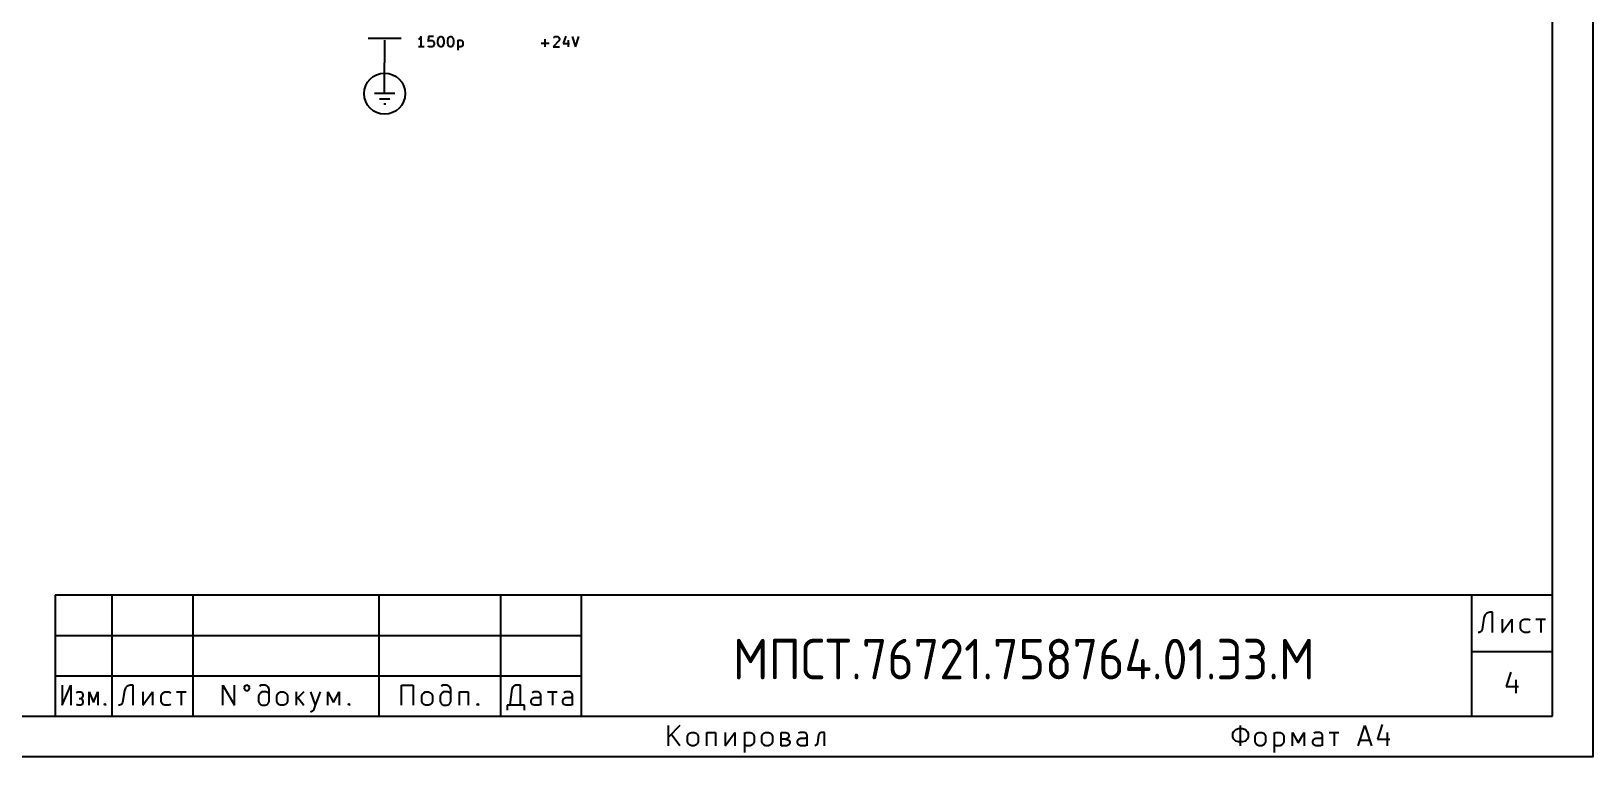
# Model space of a CAD drawing. Extents: x -8 to 289, y -13 to 197.
# Drawn here: x 96.3 to 289.3, y -13.1 to 76.6 of the extents above; entities that cross this region are included whole.
import ezdxf

# ---------------------------------------------------------------- set-up
doc = ezdxf.new("R2010")
doc.units = 0
doc.header["$MEASUREMENT"] = 0
doc.layers.get('0').update_dxf_attribs({"linetype": 'CONTINUOUS'})
doc.layers.add('BLACK', color=7, linetype='CONTINUOUS')
doc.styles.add('СПДС', font='isocpeur.ttf', dxfattribs={"width": 0.9})

msp = doc.modelspace()

# ---------------------------------------------------------------- linework, layer by layer
at = {"linetype": 'Continuous'}
msp.add_lwpolyline([(-7.68, 196.94), (289.32, 196.94), (289.32, -13.06), (-7.68, -13.06)], close=True, dxfattribs=at)
at = {"layer": 'BLACK', "linetype": 'Continuous'}
for p, q in [((284.32, -8.07), (284.32, 191.94)), ((137.99, 75.71), (142.05, 75.71)), ((140.02, 75.45), (140.02, 72.66)), ((140.02, 75.45), (140.02, 72.66)), ((144.31, 75.59), (144.19, 75.53)), ((144.31, 75.59), (144.19, 75.53)), ((144.43, 75.71), (144.31, 75.59)), ((144.43, 75.71), (144.31, 75.59)), ((144.55, 75.89), (144.43, 75.71)), ((144.55, 75.89), (144.43, 75.71)), ((144.55, 74.62), (144.55, 75.89)), ((144.55, 74.62), (144.55, 75.89)), ((145.46, 75.89), (145.39, 75.29)), ((145.46, 75.89), (145.39, 75.29)), ((145.39, 75.29), (145.46, 75.35)), ((145.39, 75.29), (145.46, 75.35)), ((146.06, 75.89), (145.46, 75.89)), ((146.06, 75.89), (145.46, 75.89)), ((145.46, 75.35), (145.58, 75.41)), ((145.46, 75.35), (145.58, 75.41)), ((145.58, 75.41), (145.88, 75.41)), ((145.58, 75.41), (145.88, 75.41)), ((145.88, 75.41), (146, 75.35)), ((145.88, 75.41), (146, 75.35)), ((146, 75.35), (146.06, 75.29)), ((146, 75.35), (146.06, 75.29)), ((146.06, 75.29), (146.12, 75.16)), ((146.06, 75.29), (146.12, 75.16)), ((146.6, 75.41), (146.66, 75.65)), ((146.6, 75.41), (146.66, 75.65)), ((146.6, 75.1), (146.6, 75.41)), ((146.6, 75.1), (146.6, 75.41)), ((146.66, 75.65), (146.73, 75.77)), ((146.66, 75.65), (146.73, 75.77)), ((146.73, 75.77), (146.79, 75.83)), ((146.73, 75.77), (146.79, 75.83)), ((146.79, 75.83), (146.91, 75.89)), ((146.79, 75.83), (146.91, 75.89)), ((146.91, 75.89), (147.03, 75.89)), ((146.91, 75.89), (147.03, 75.89)), ((147.03, 75.89), (147.15, 75.83)), ((147.03, 75.89), (147.15, 75.83)), ((147.15, 75.83), (147.21, 75.77)), ((147.15, 75.83), (147.21, 75.77)), ((147.21, 75.77), (147.27, 75.65)), ((147.21, 75.77), (147.27, 75.65)), ((147.27, 75.65), (147.33, 75.41)), ((147.27, 75.65), (147.33, 75.41)), ((147.33, 75.41), (147.33, 75.1)), ((147.33, 75.41), (147.33, 75.1)), ((147.81, 75.41), (147.87, 75.65)), ((147.81, 75.41), (147.87, 75.65)), ((147.81, 75.1), (147.81, 75.41)), ((147.81, 75.1), (147.81, 75.41)), ((147.87, 75.65), (147.93, 75.77)), ((147.87, 75.65), (147.93, 75.77)), ((147.93, 75.77), (148, 75.83)), ((147.93, 75.77), (148, 75.83)), ((148, 75.83), (148.12, 75.89)), ((148, 75.83), (148.12, 75.89)), ((148.12, 75.89), (148.24, 75.89)), ((148.12, 75.89), (148.24, 75.89)), ((148.24, 75.89), (148.36, 75.83)), ((148.24, 75.89), (148.36, 75.83)), ((148.36, 75.83), (148.42, 75.77)), ((148.36, 75.83), (148.42, 75.77)), ((148.42, 75.77), (148.48, 75.65)), ((148.42, 75.77), (148.48, 75.65)), ((148.48, 75.65), (148.54, 75.41)), ((148.48, 75.65), (148.54, 75.41)), ((148.54, 75.41), (148.54, 75.1)), ((148.54, 75.41), (148.54, 75.1)), ((149.08, 75.47), (149.08, 74.2)), ((149.08, 75.41), (149.2, 75.47)), ((149.08, 75.47), (149.08, 74.2)), ((149.08, 75.41), (149.2, 75.47)), ((149.2, 75.47), (149.45, 75.47)), ((149.2, 75.47), (149.45, 75.47)), ((149.45, 75.47), (149.57, 75.41)), ((149.45, 75.47), (149.57, 75.41)), ((149.57, 75.41), (149.63, 75.35)), ((149.57, 75.41), (149.63, 75.35)), ((149.63, 75.35), (149.69, 75.22)), ((149.63, 75.35), (149.69, 75.22)), ((159.86, 74.62), (159.86, 75.59)), ((161.55, 75.35), (160.83, 74.62)), ((160.89, 75.77), (160.95, 75.83)), ((160.95, 75.83), (161.07, 75.89)), ((161.07, 75.89), (161.37, 75.89)), ((161.37, 75.89), (161.49, 75.83)), ((161.49, 75.83), (161.55, 75.77)), ((161.55, 75.77), (161.61, 75.65)), ((161.61, 75.53), (161.55, 75.35)), ((161.61, 75.65), (161.61, 75.53)), ((162.4, 75.95), (162.1, 75.04)), ((162.7, 75.47), (162.7, 74.62)), ((163.18, 75.89), (163.61, 74.62)), ((163.61, 74.62), (164.03, 75.89)), ((144.91, 74.62), (144.19, 74.62)), ((144.91, 74.62), (144.19, 74.62)), ((145.46, 74.68), (145.39, 74.74)), ((145.46, 74.68), (145.39, 74.74)), ((145.58, 74.62), (145.46, 74.68)), ((145.58, 74.62), (145.46, 74.68)), ((145.88, 74.62), (145.58, 74.62)), ((145.88, 74.62), (145.58, 74.62)), ((146, 74.68), (145.88, 74.62)), ((146, 74.68), (145.88, 74.62)), ((146.06, 74.74), (146, 74.68)), ((146.06, 74.74), (146, 74.68)), ((146.12, 74.86), (146.06, 74.74)), ((146.12, 74.86), (146.06, 74.74)), ((146.12, 75.16), (146.12, 74.86)), ((146.12, 75.16), (146.12, 74.86)), ((146.66, 74.86), (146.6, 75.1)), ((146.66, 74.86), (146.6, 75.1)), ((146.73, 74.74), (146.66, 74.86)), ((146.73, 74.74), (146.66, 74.86)), ((146.79, 74.68), (146.73, 74.74)), ((146.79, 74.68), (146.73, 74.74)), ((146.91, 74.62), (146.79, 74.68)), ((146.91, 74.62), (146.79, 74.68)), ((147.03, 74.62), (146.91, 74.62)), ((147.03, 74.62), (146.91, 74.62)), ((147.15, 74.68), (147.03, 74.62)), ((147.15, 74.68), (147.03, 74.62)), ((147.21, 74.74), (147.15, 74.68)), ((147.21, 74.74), (147.15, 74.68)), ((147.27, 74.86), (147.21, 74.74)), ((147.27, 74.86), (147.21, 74.74)), ((147.33, 75.1), (147.27, 74.86)), ((147.33, 75.1), (147.27, 74.86)), ((147.87, 74.86), (147.81, 75.1)), ((147.87, 74.86), (147.81, 75.1)), ((147.93, 74.74), (147.87, 74.86)), ((147.93, 74.74), (147.87, 74.86)), ((148, 74.68), (147.93, 74.74)), ((148, 74.68), (147.93, 74.74)), ((148.12, 74.62), (148, 74.68)), ((148.12, 74.62), (148, 74.68)), ((148.24, 74.62), (148.12, 74.62)), ((148.24, 74.62), (148.12, 74.62)), ((148.36, 74.68), (148.24, 74.62)), ((148.36, 74.68), (148.24, 74.62)), ((148.42, 74.74), (148.36, 74.68)), ((148.42, 74.74), (148.36, 74.68)), ((148.48, 74.86), (148.42, 74.74)), ((148.48, 74.86), (148.42, 74.74)), ((148.54, 75.1), (148.48, 74.86)), ((148.54, 75.1), (148.48, 74.86)), ((149.2, 74.62), (149.08, 74.68)), ((149.2, 74.62), (149.08, 74.68)), ((149.45, 74.62), (149.2, 74.62)), ((149.45, 74.62), (149.2, 74.62)), ((149.57, 74.68), (149.45, 74.62)), ((149.57, 74.68), (149.45, 74.62)), ((149.63, 74.74), (149.57, 74.68)), ((149.63, 74.74), (149.57, 74.68)), ((149.69, 74.86), (149.63, 74.74)), ((149.69, 74.86), (149.63, 74.74)), ((149.69, 75.22), (149.69, 74.86)), ((149.69, 75.22), (149.69, 74.86)), ((159.37, 75.1), (160.34, 75.1)), ((160.83, 74.62), (161.61, 74.62)), ((162.1, 75.04), (162.88, 75.04)), ((140.02, 68.85), (140.02, 72.66)), ((141.29, 68.85), (138.75, 68.85)), ((139.39, 68.21), (140.66, 68.21)), ((139.9, 67.58), (140.15, 67.58)), ((99.32, 6.93), (99.32, -8.07)), ((99.32, 6.93), (284.32, 6.93)), ((106.32, 6.93), (106.32, -8.07)), ((116.32, 6.93), (116.32, -8.07)), ((139.32, 6.93), (139.32, -8.07)), ((154.32, 6.93), (154.32, -8.07)), ((164.32, 6.93), (164.32, -8.07)), ((274.32, 6.93), (274.32, -8.07)), ((275.87, 4.07), (275.63, 2.64)), ((275.98, 4.43), (275.87, 4.07)), ((276.22, 4.67), (275.98, 4.43)), ((276.58, 4.79), (276.22, 4.67)), ((276.94, 4.79), (276.58, 4.79)), ((276.94, 2.29), (276.94, 4.79)), ((278.13, 3.95), (278.13, 2.29)), ((278.13, 2.29), (279.32, 3.95)), ((279.32, 3.95), (279.32, 2.29)), ((280.63, 3.83), (280.86, 3.95)), ((280.86, 3.95), (281.34, 3.95)), ((281.34, 3.95), (281.58, 3.83)), ((282.29, 3.95), (283.48, 3.95)), ((282.89, 3.95), (282.89, 2.29)), ((275.27, 2.29), (275.15, 2.29)), ((275.51, 2.4), (275.27, 2.29)), ((275.63, 2.64), (275.51, 2.4)), ((280.39, 3.48), (280.51, 3.71)), ((280.39, 2.76), (280.39, 3.48)), ((280.51, 2.52), (280.39, 2.76)), ((280.51, 3.71), (280.63, 3.83)), ((280.63, 2.4), (280.51, 2.52)), ((280.86, 2.29), (280.63, 2.4)), ((281.34, 2.29), (280.86, 2.29)), ((281.58, 2.4), (281.34, 2.29)), ((99.32, 1.93), (164.32, 1.93)), ((274.32, -0.07), (284.32, -0.07)), ((99.32, -3.07), (164.32, -3.07)), ((279.2, -2.6), (278.6, -4.38)), ((279.79, -3.55), (279.79, -5.21)), ((100.17, -4.21), (100.17, -6.71)), ((100.17, -6.71), (101.23, -4.21)), ((101.23, -4.21), (101.23, -6.71)), ((101.94, -5.17), (102.11, -5.05)), ((102.11, -5.05), (102.46, -5.05)), ((102.46, -5.05), (102.64, -5.17)), ((102.64, -5.76), (102.46, -5.88)), ((102.64, -5.17), (102.73, -5.41)), ((102.73, -5.52), (102.64, -5.76)), ((102.73, -5.41), (102.73, -5.52)), ((103.52, -6.71), (103.52, -5.05)), ((103.52, -5.05), (104.05, -6.36)), ((104.05, -6.36), (104.58, -5.05)), ((104.58, -5.05), (104.58, -6.71)), ((107.86, -4.93), (107.63, -6.36)), ((107.98, -4.57), (107.86, -4.93)), ((108.22, -4.33), (107.98, -4.57)), ((108.58, -4.21), (108.22, -4.33)), ((108.94, -4.21), (108.58, -4.21)), ((108.94, -6.71), (108.94, -4.21)), ((110.13, -5.05), (110.13, -6.71)), ((110.13, -6.71), (111.32, -5.05)), ((111.32, -5.05), (111.32, -6.71)), ((112.39, -5.52), (112.51, -5.29)), ((112.39, -6.24), (112.39, -5.52)), ((112.51, -5.29), (112.63, -5.17)), ((112.63, -5.17), (112.86, -5.05)), ((112.86, -5.05), (113.34, -5.05)), ((113.34, -5.05), (113.58, -5.17)), ((114.29, -5.05), (115.48, -5.05)), ((114.89, -5.05), (114.89, -6.71)), ((120.02, -6.71), (120.02, -4.21)), ((120.02, -4.21), (121.45, -6.71)), ((121.45, -6.71), (121.45, -4.21)), ((122.76, -4.33), (122.64, -4.57)), ((122.64, -4.57), (122.76, -4.81)), ((123, -4.21), (122.76, -4.33)), ((122.76, -4.81), (123, -4.93)), ((123.23, -4.33), (123, -4.21)), ((123, -4.93), (123.23, -4.81)), ((123.35, -4.57), (123.23, -4.33)), ((123.23, -4.81), (123.35, -4.57)), ((124.54, -5.29), (124.42, -5.52)), ((124.42, -5.52), (124.42, -6.24)), ((124.78, -4.21), (124.54, -4.33)), ((124.66, -5.17), (124.54, -5.29)), ((124.9, -5.05), (124.66, -5.17)), ((125.26, -4.21), (124.78, -4.21)), ((125.38, -5.05), (124.9, -5.05)), ((125.5, -4.33), (125.26, -4.21)), ((125.61, -5.17), (125.38, -5.05)), ((125.61, -4.45), (125.5, -4.33)), ((125.73, -4.69), (125.61, -4.45)), ((125.73, -5.29), (125.61, -5.17)), ((125.73, -6.24), (125.73, -4.69)), ((126.69, -5.52), (126.81, -5.29)), ((126.69, -6.24), (126.69, -5.52)), ((126.81, -5.29), (126.92, -5.17)), ((126.92, -5.17), (127.16, -5.05)), ((127.16, -5.05), (127.52, -5.05)), ((127.52, -5.05), (127.76, -5.17)), ((127.76, -5.17), (127.88, -5.29)), ((127.88, -5.29), (128, -5.52)), ((128, -5.52), (128, -6.24)), ((129.07, -5.05), (129.07, -6.71)), ((130.02, -5.05), (129.07, -6)), ((129.31, -5.76), (130.02, -6.71)), ((130.85, -5.05), (131.45, -6.71)), ((132.04, -5.05), (131.45, -6.71)), ((133, -6.71), (133, -5.05)), ((133, -5.05), (133.71, -6.36)), ((133.71, -6.36), (134.42, -5.05)), ((134.42, -5.05), (134.42, -6.71)), ((142.11, -6.71), (142.11, -4.21)), ((142.11, -4.21), (143.54, -4.21)), ((143.54, -4.21), (143.54, -6.71)), ((144.61, -5.52), (144.73, -5.29)), ((144.61, -6.24), (144.61, -5.52)), ((144.73, -5.29), (144.85, -5.17)), ((144.85, -5.17), (145.09, -5.05)), ((145.09, -5.05), (145.45, -5.05)), ((145.45, -5.05), (145.69, -5.17)), ((145.69, -5.17), (145.81, -5.29)), ((145.81, -5.29), (145.92, -5.52)), ((145.92, -5.52), (145.92, -6.24)), ((147, -5.29), (146.88, -5.52)), ((146.88, -5.52), (146.88, -6.24)), ((147.23, -4.21), (147, -4.33)), ((147.11, -5.17), (147, -5.29)), ((147.35, -5.05), (147.11, -5.17)), ((147.71, -4.21), (147.23, -4.21)), ((147.83, -5.05), (147.35, -5.05)), ((147.95, -4.33), (147.71, -4.21)), ((148.07, -5.17), (147.83, -5.05)), ((148.07, -4.45), (147.95, -4.33)), ((148.19, -4.69), (148.07, -4.45)), ((148.19, -5.29), (148.07, -5.17)), ((148.19, -6.24), (148.19, -4.69)), ((149.26, -6.71), (149.26, -5.05)), ((149.26, -5.05), (150.33, -5.05)), ((150.33, -5.05), (150.33, -6.71)), ((155.75, -4.69), (155.51, -6.71)), ((155.86, -4.45), (155.75, -4.69)), ((155.98, -4.33), (155.86, -4.45)), ((156.22, -4.21), (155.98, -4.33)), ((156.82, -4.21), (156.22, -4.21)), ((156.82, -6.71), (156.82, -4.21)), ((158.48, -5.05), (158.25, -5.17)), ((158.25, -5.88), (158.48, -5.76)), ((158.96, -5.05), (158.48, -5.05)), ((158.48, -5.76), (159.08, -5.76)), ((159.2, -5.17), (158.96, -5.05)), ((159.08, -5.76), (159.32, -5.64)), ((159.32, -5.41), (159.2, -5.17)), ((159.32, -6.71), (159.32, -5.41)), ((160.15, -5.05), (161.34, -5.05)), ((160.75, -5.05), (160.75, -6.71)), ((162.41, -5.05), (162.17, -5.17)), ((162.17, -5.88), (162.41, -5.76)), ((162.89, -5.05), (162.41, -5.05)), ((162.41, -5.76), (163.01, -5.76)), ((163.13, -5.17), (162.89, -5.05)), ((163.01, -5.76), (163.25, -5.64)), ((163.25, -5.41), (163.13, -5.17)), ((163.25, -6.71), (163.25, -5.41)), ((278.6, -4.38), (280.15, -4.38)), ((102.11, -6.71), (101.94, -6.6)), ((102.46, -6.71), (102.11, -6.71)), ((102.29, -5.88), (102.46, -5.88)), ((102.46, -5.88), (102.64, -6)), ((102.64, -6.6), (102.46, -6.71)), ((102.64, -6), (102.73, -6.24)), ((102.73, -6.36), (102.64, -6.6)), ((102.73, -6.24), (102.73, -6.36)), ((105.38, -6.6), (105.46, -6.48)), ((105.46, -6.71), (105.38, -6.6)), ((105.46, -6.48), (105.55, -6.6)), ((105.46, -6.48), (105.46, -6.71)), ((105.55, -6.6), (105.46, -6.71)), ((107.27, -6.71), (107.15, -6.71)), ((107.51, -6.6), (107.27, -6.71)), ((107.63, -6.36), (107.51, -6.6)), ((112.51, -6.48), (112.39, -6.24)), ((112.63, -6.6), (112.51, -6.48)), ((112.86, -6.71), (112.63, -6.6)), ((113.34, -6.71), (112.86, -6.71)), ((113.58, -6.6), (113.34, -6.71)), ((124.42, -6.24), (124.54, -6.48)), ((124.54, -6.48), (124.66, -6.6)), ((124.66, -6.6), (124.9, -6.71)), ((124.9, -6.71), (125.26, -6.71)), ((125.26, -6.71), (125.5, -6.6)), ((125.5, -6.6), (125.61, -6.48)), ((125.61, -6.48), (125.73, -6.24)), ((126.81, -6.48), (126.69, -6.24)), ((126.92, -6.6), (126.81, -6.48)), ((127.16, -6.71), (126.92, -6.6)), ((127.52, -6.71), (127.16, -6.71)), ((127.76, -6.6), (127.52, -6.71)), ((127.88, -6.48), (127.76, -6.6)), ((128, -6.24), (127.88, -6.48)), ((131.09, -7.43), (130.85, -7.55)), ((131.21, -7.31), (131.09, -7.43)), ((131.45, -6.71), (131.21, -7.31)), ((135.5, -6.6), (135.61, -6.48)), ((135.61, -6.71), (135.5, -6.6)), ((135.61, -6.48), (135.73, -6.6)), ((135.61, -6.48), (135.61, -6.71)), ((135.73, -6.6), (135.61, -6.71)), ((144.73, -6.48), (144.61, -6.24)), ((144.85, -6.6), (144.73, -6.48)), ((145.09, -6.71), (144.85, -6.6)), ((145.45, -6.71), (145.09, -6.71)), ((145.69, -6.6), (145.45, -6.71)), ((145.81, -6.48), (145.69, -6.6)), ((145.92, -6.24), (145.81, -6.48)), ((146.88, -6.24), (147, -6.48)), ((147, -6.48), (147.11, -6.6)), ((147.11, -6.6), (147.35, -6.71)), ((147.35, -6.71), (147.71, -6.71)), ((147.71, -6.71), (147.95, -6.6)), ((147.95, -6.6), (148.07, -6.48)), ((148.07, -6.48), (148.19, -6.24)), ((151.4, -6.6), (151.52, -6.48)), ((151.52, -6.71), (151.4, -6.6)), ((151.52, -6.48), (151.64, -6.6)), ((151.52, -6.48), (151.52, -6.71)), ((151.64, -6.6), (151.52, -6.71)), ((157.29, -6.71), (155.15, -6.71)), ((155.15, -6.71), (155.15, -7.31)), ((157.29, -7.31), (157.29, -6.71)), ((158.13, -6.12), (158.25, -5.88)), ((158.13, -6.36), (158.13, -6.12)), ((158.25, -6.6), (158.13, -6.36)), ((158.48, -6.71), (158.25, -6.6)), ((159.08, -6.71), (158.48, -6.71)), ((159.32, -6.6), (159.08, -6.71)), ((162.06, -6.12), (162.17, -5.88)), ((162.06, -6.36), (162.06, -6.12)), ((162.17, -6.6), (162.06, -6.36)), ((162.41, -6.71), (162.17, -6.6)), ((163.01, -6.71), (162.41, -6.71)), ((163.25, -6.6), (163.01, -6.71)), ((12.31, -8.07), (284.32, -8.07)), ((175.08, -11.71), (175.08, -9.21)), ((176.51, -9.21), (175.08, -10.64)), ((245.2, -9.69), (245.55, -9.57)), ((245.55, -9.57), (246.03, -9.57)), ((245.79, -11.71), (245.79, -9.21)), ((246.03, -9.57), (246.39, -9.69)), ((260.32, -11.71), (261.15, -9.21)), ((261.15, -9.21), (261.98, -11.71)), ((263.29, -9.1), (262.7, -10.88)), ((176.51, -11.71), (175.43, -10.29)), ((177.46, -10.52), (177.58, -10.29)), ((177.46, -11.24), (177.46, -10.52)), ((177.58, -11.48), (177.46, -11.24)), ((177.58, -10.29), (177.7, -10.17)), ((177.7, -11.6), (177.58, -11.48)), ((177.7, -10.17), (177.93, -10.05)), ((177.93, -10.05), (178.29, -10.05)), ((178.29, -10.05), (178.53, -10.17)), ((178.53, -10.17), (178.65, -10.29)), ((178.65, -11.48), (178.53, -11.6)), ((178.65, -10.29), (178.77, -10.52)), ((178.77, -11.24), (178.65, -11.48)), ((178.77, -10.52), (178.77, -11.24)), ((179.84, -11.71), (179.84, -10.05)), ((179.84, -10.05), (180.91, -10.05)), ((180.91, -10.05), (180.91, -11.71)), ((182.1, -10.05), (182.1, -11.71)), ((182.1, -11.71), (183.29, -10.05)), ((183.29, -10.05), (183.29, -11.71)), ((184.48, -10.05), (184.48, -12.55)), ((184.48, -10.17), (184.72, -10.05)), ((184.72, -10.05), (185.2, -10.05)), ((185.2, -10.05), (185.43, -10.17)), ((185.43, -10.17), (185.55, -10.29)), ((185.55, -11.48), (185.43, -11.6)), ((185.55, -10.29), (185.67, -10.52)), ((185.67, -11.24), (185.55, -11.48)), ((185.67, -10.52), (185.67, -11.24)), ((186.62, -10.52), (186.74, -10.29)), ((186.62, -11.24), (186.62, -10.52)), ((186.74, -11.48), (186.62, -11.24)), ((186.74, -10.29), (186.86, -10.17)), ((186.86, -11.6), (186.74, -11.48)), ((186.86, -10.17), (187.1, -10.05)), ((187.1, -10.05), (187.46, -10.05)), ((187.46, -10.05), (187.7, -10.17)), ((187.7, -10.17), (187.81, -10.29)), ((187.81, -11.48), (187.7, -11.6)), ((187.81, -10.29), (187.93, -10.52)), ((187.93, -11.24), (187.81, -11.48)), ((187.93, -10.52), (187.93, -11.24)), ((189.01, -11.71), (189.01, -10.05)), ((189.01, -10.05), (189.6, -10.05)), ((189.6, -10.88), (189.01, -10.88)), ((189.6, -10.05), (189.84, -10.17)), ((189.84, -10.76), (189.6, -10.88)), ((189.6, -10.88), (189.96, -11)), ((189.84, -10.17), (189.96, -10.41)), ((189.96, -10.52), (189.84, -10.76)), ((189.96, -10.41), (189.96, -10.52)), ((189.96, -11), (190.08, -11.24)), ((190.08, -11.36), (189.96, -11.6)), ((190.08, -11.24), (190.08, -11.36)), ((191.03, -11.12), (191.15, -10.88)), ((191.03, -11.36), (191.03, -11.12)), ((191.15, -11.6), (191.03, -11.36)), ((191.39, -10.05), (191.15, -10.17)), ((191.15, -10.88), (191.39, -10.76)), ((191.86, -10.05), (191.39, -10.05)), ((191.39, -10.76), (191.98, -10.76)), ((192.1, -10.17), (191.86, -10.05)), ((191.98, -10.76), (192.22, -10.64)), ((192.22, -10.41), (192.1, -10.17)), ((192.22, -11.71), (192.22, -10.41)), ((193.53, -11.36), (193.41, -11.6)), ((193.65, -10.41), (193.53, -11.36)), ((193.77, -10.17), (193.65, -10.41)), ((194.01, -10.05), (193.77, -10.17)), ((194.36, -10.05), (194.01, -10.05)), ((194.36, -11.71), (194.36, -10.05)), ((244.84, -10.17), (244.96, -9.93)), ((244.84, -10.64), (244.84, -10.17)), ((244.96, -10.88), (244.84, -10.64)), ((244.96, -9.93), (245.2, -9.69)), ((245.2, -11.12), (244.96, -10.88)), ((245.55, -11.24), (245.2, -11.12)), ((246.03, -11.24), (245.55, -11.24)), ((246.39, -11.12), (246.03, -11.24)), ((246.39, -9.69), (246.62, -9.93)), ((246.62, -10.88), (246.39, -11.12)), ((246.62, -9.93), (246.74, -10.17)), ((246.74, -10.64), (246.62, -10.88)), ((246.74, -10.17), (246.74, -10.64)), ((247.58, -10.52), (247.7, -10.29)), ((247.58, -11.24), (247.58, -10.52)), ((247.7, -11.48), (247.58, -11.24)), ((247.7, -10.29), (247.81, -10.17)), ((247.81, -11.6), (247.7, -11.48)), ((247.81, -10.17), (248.05, -10.05)), ((248.05, -10.05), (248.41, -10.05)), ((248.41, -10.05), (248.65, -10.17)), ((248.65, -10.17), (248.77, -10.29)), ((248.77, -11.48), (248.65, -11.6)), ((248.77, -10.29), (248.89, -10.52)), ((248.89, -11.24), (248.77, -11.48)), ((248.89, -10.52), (248.89, -11.24)), ((249.96, -10.05), (249.96, -12.55)), ((249.96, -10.17), (250.2, -10.05)), ((250.2, -10.05), (250.67, -10.05)), ((250.67, -10.05), (250.91, -10.17)), ((250.91, -10.17), (251.03, -10.29)), ((251.03, -11.48), (250.91, -11.6)), ((251.03, -10.29), (251.15, -10.52)), ((251.15, -11.24), (251.03, -11.48)), ((251.15, -10.52), (251.15, -11.24)), ((252.22, -11.71), (252.22, -10.05)), ((252.22, -10.05), (252.93, -11.36)), ((252.93, -11.36), (253.65, -10.05)), ((253.65, -10.05), (253.65, -11.71)), ((254.72, -11.12), (254.84, -10.88)), ((254.72, -11.36), (254.72, -11.12)), ((254.84, -11.6), (254.72, -11.36)), ((255.08, -10.05), (254.84, -10.17)), ((254.84, -10.88), (255.08, -10.76)), ((255.55, -10.05), (255.08, -10.05)), ((255.08, -10.76), (255.67, -10.76)), ((255.79, -10.17), (255.55, -10.05)), ((255.67, -10.76), (255.91, -10.64)), ((255.91, -10.41), (255.79, -10.17)), ((255.91, -11.71), (255.91, -10.41)), ((256.74, -10.05), (257.93, -10.05)), ((257.34, -10.05), (257.34, -11.71)), ((260.55, -11), (261.74, -11)), ((262.7, -10.88), (264.24, -10.88)), ((263.89, -10.05), (263.89, -11.71)), ((177.93, -11.71), (177.7, -11.6)), ((178.29, -11.71), (177.93, -11.71)), ((178.53, -11.6), (178.29, -11.71)), ((184.72, -11.71), (184.48, -11.6)), ((185.2, -11.71), (184.72, -11.71)), ((185.43, -11.6), (185.2, -11.71)), ((187.1, -11.71), (186.86, -11.6)), ((187.46, -11.71), (187.1, -11.71)), ((187.7, -11.6), (187.46, -11.71)), ((189.72, -11.71), (189.01, -11.71)), ((189.96, -11.6), (189.72, -11.71)), ((191.39, -11.71), (191.15, -11.6)), ((191.98, -11.71), (191.39, -11.71)), ((192.22, -11.6), (191.98, -11.71)), ((193.41, -11.6), (193.17, -11.71)), ((248.05, -11.71), (247.81, -11.6)), ((248.41, -11.71), (248.05, -11.71)), ((248.65, -11.6), (248.41, -11.71)), ((250.2, -11.71), (249.96, -11.6)), ((250.67, -11.71), (250.2, -11.71)), ((250.91, -11.6), (250.67, -11.71)), ((255.08, -11.71), (254.84, -11.6)), ((255.67, -11.71), (255.08, -11.71)), ((255.91, -11.6), (255.67, -11.71))]:
    msp.add_line(p, q, dxfattribs=at)
at = {"layer": 'BLACK'}
msp.add_circle((140.02, 68.85), 2.54, dxfattribs=at)

# ---------------------------------------------------------------- texts
at = {"insert": (193.07, 1.5), "char_height": 5, "width": 51.8745, "attachment_point": 1, "style": 'СПДС'}
msp.add_mtext('\\pxqc;МПСТ.76721.758764.01.Э3.М', dxfattribs=at)

doc.saveas('drawing.dxf')
